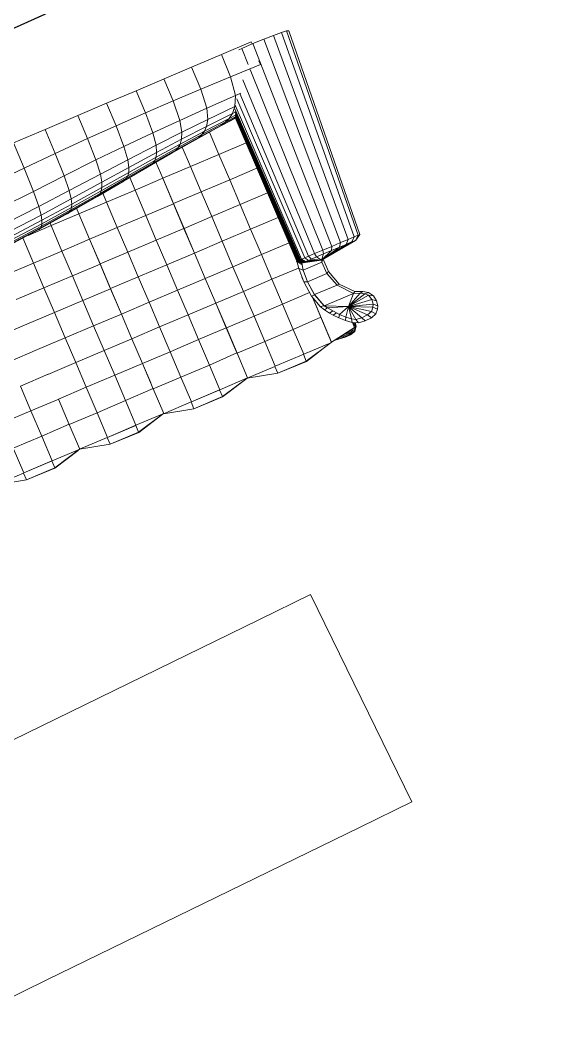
# Model space of a CAD drawing. Header units: metres. Extents: x -217 to -108, y -304 to -188.
# Drawn here: x -160.347 to -158.915, y -233.893 to -231.191 of the extents above; entities that cross this region are included whole.
import ezdxf

# ---------------------------------------------------------------- set-up
doc = ezdxf.new("R2010")
doc.units = ezdxf.units.M
for name, color, linetype, lineweight in [('A-WALL', 113, 'Continuous', 9), ('G-IMPT', 8, 'Continuous', 9), ('I-FURN', 30, 'Continuous', 9), ('Q-CASE', 31, 'Continuous', 9)]:
    doc.layers.add(name, color=color, linetype=linetype, lineweight=lineweight)

# ---------------------------------------------------------------- blocks, each defined once
blk = doc.blocks.new('Bar_Cabinet_2643 - Bar_Cabinet_2643-827135-Nivel 3')
at = {"layer": 'Q-CASE'}
for p, q in [((0.9009, 1.0021), (1.0799, 1.2688)), ((-0.8903, 0.85), (-0.8903, -0.3)), ((-0.4864, 0), (-0.4864, 0.4518)), ((0.9797, 0), (-0.4864, 0)), ((0.9797, -0.3), (0.9797, 0)), ((-0.8903, -0.3), (0.9797, -0.3))]:
    blk.add_line(p, q, dxfattribs=at)
for centre, radius, start, end in [((0.5535, -0.6351), 2.0712, 75.7628, 134.193), ((1.0188, 1.3121), 0.0749, 324.7045, 53.8927), ((0.7511, 1.1839), 0.2356, 278.7987, 309.4948), ((0.6333, -0.5304), 1.4894, 84.0711, 138.7424)]:
    blk.add_arc(centre, radius, start, end, dxfattribs=at)
blk = doc.blocks.new('Table-Coffee-Glass-Modern_Reed - Table-Coffee-Glass-Modern_Reed-520541-Nivel 3')
at = {"layer": 'I-FURN'}
for p, q in [((-0.6123, 0.3048), (-0.6123, -0.3048)), ((-0.6123, 0.3048), (-0.46, 0.3048)), ((-0.46, 0.3048), (0.4597, 0.3048)), ((0.4597, 0.3048), (0.6112, 0.3048)), ((0.6112, -0.3048), (0.6112, 0.3048)), ((-0.46, -0.3048), (-0.6123, -0.3048)), ((0.4597, -0.3048), (-0.46, -0.3048)), ((0.6112, -0.3048), (0.4597, -0.3048))]:
    blk.add_line(p, q, dxfattribs=at)
blk = doc.blocks.new('Couch21 - 12ZCOU21_dwg-966957-Nivel 3')
at = {"layer": 'G-IMPT'}
for p, q in [((0.0036, 2.1681), (0.002, 2.1539)), ((0.0036, 2.1681), (0.002, 2.1539)), ((0.0036, 2.1681), (0.0053, 2.1735)), ((0.0053, 2.1735), (0.0036, 2.1681)), ((0.5738, 2.1315), (0.0036, 2.1681)), ((0.5738, 2.1358), (0.0053, 2.1735)), ((0.002, 2.1539), (0.0008, 2.1319)), ((0.002, 2.1539), (0.0008, 2.1319)), ((0.5738, 2.1201), (0.002, 2.1539)), ((0.5738, 2.1358), (0.584, 2.1206)), ((0.5738, 2.1358), (0.5738, 2.1315)), ((0.0008, 2.1319), (-0.0001, 2.1041)), ((0.0008, 2.1319), (-0.0001, 2.1041)), ((0.5738, 2.1025), (0.0008, 2.1319)), ((0.5738, 2.1025), (0.0008, 2.1319)), ((0.584, 2.1191), (0.5738, 2.1315)), ((0.5738, 2.1315), (0.5738, 2.1201)), ((0.584, 2.1089), (0.5738, 2.1201)), ((0.5738, 2.1201), (0.5738, 2.1025)), ((0.5971, 2.0162), (0.584, 2.1206)), ((0.584, 2.1191), (0.584, 2.1206)), ((0.584, 2.1089), (0.584, 2.1191)), ((0.5971, 2.0162), (0.584, 2.1191)), ((0.584, 2.1191), (0.584, 2.1089)), ((0.584, 2.0931), (0.584, 2.1089)), ((0.597, 2.0162), (0.584, 2.1089)), ((0.584, 2.1089), (0.584, 2.0931)), ((0.7523, 2.1085), (0.7368, 2.1059)), ((0.7523, 2.1085), (0.7447, 2.0982)), ((0.7523, 2.1085), (0.7658, 2.1059)), ((-0.0001, 2.1041), (-0.0004, 2.073)), ((-0.0004, 2.073), (-0.0001, 2.1041)), ((0.5738, 2.0803), (-0.0001, 2.1041)), ((0.584, 2.093), (0.5738, 2.1025)), ((0.5738, 2.0803), (0.5738, 2.1025)), ((0.584, 2.093), (0.5738, 2.1025)), ((0.584, 2.073), (0.584, 2.093)), ((0.584, 2.073), (0.584, 2.093)), ((0.597, 2.0162), (0.584, 2.093)), ((0.7079, 2.0653), (0.7158, 2.0843)), ((0.7158, 2.0843), (0.7241, 2.0975)), ((0.7171, 2.0761), (0.7158, 2.0843)), ((0.7234, 2.0871), (0.7171, 2.0761)), ((0.7171, 2.0761), (0.7234, 2.0871)), ((0.7234, 2.0871), (0.7241, 2.0975)), ((0.7308, 2.0944), (0.7234, 2.0871)), ((0.7234, 2.0871), (0.7308, 2.0944)), ((0.7234, 2.0871), (0.7378, 2.0341)), ((0.7234, 2.0871), (0.7378, 2.0341)), ((0.7241, 2.0975), (0.7368, 2.1059)), ((0.7368, 2.1059), (0.7308, 2.0944)), ((0.7308, 2.0944), (0.7447, 2.0982)), ((0.7447, 2.0982), (0.7308, 2.0944)), ((0.7308, 2.0944), (0.7378, 2.0341)), ((0.7308, 2.0944), (0.7378, 2.0341)), ((0.7378, 2.0341), (0.7447, 2.0982)), ((0.7378, 2.0341), (0.7447, 2.0982)), ((0.7378, 2.0341), (0.7569, 2.0964)), ((0.7378, 2.0341), (0.7569, 2.0964)), ((0.7378, 2.0341), (0.7644, 2.0928)), ((0.7378, 2.0341), (0.7644, 2.0928)), ((0.7378, 2.0341), (0.773, 2.0848)), ((0.7378, 2.0341), (0.773, 2.0848)), ((0.7447, 2.0982), (0.7569, 2.0964)), ((0.7569, 2.0964), (0.7447, 2.0982)), ((0.7658, 2.1059), (0.7569, 2.0964)), ((0.7569, 2.0964), (0.7658, 2.1059)), ((0.7644, 2.0928), (0.7569, 2.0964)), ((0.7644, 2.0928), (0.7569, 2.0964)), ((0.7644, 2.0928), (0.7742, 2.1019)), ((0.7644, 2.0928), (0.773, 2.0849)), ((0.7644, 2.0928), (0.773, 2.0848)), ((0.7658, 2.1059), (0.7742, 2.1019)), ((0.773, 2.0849), (0.7837, 2.0931)), ((0.773, 2.0848), (0.7776, 2.0718)), ((0.7776, 2.0718), (0.773, 2.0848)), ((0.7742, 2.1019), (0.7837, 2.0931)), ((0.7889, 2.0785), (0.7837, 2.0931)), ((-0.0063, 1.9855), (-0.0063, 2.0709)), ((-0.0004, 2.0707), (-0.0063, 2.0708)), ((-0.0004, 2.073), (-0.0003, 2.0413)), ((0.5738, 2.0554), (-0.0004, 2.073)), ((-0.0004, 2.073), (-0.0003, 2.0413)), ((0.0579, 2.07), (0.0478, 2.0701)), ((0.0579, 2.07), (0.0572, 1.9848)), ((0.0572, 1.9848), (0.0579, 2.07)), ((0.0592, 2.0697), (0.0579, 2.07)), ((0.5738, 2.0554), (0.5738, 2.0803)), ((0.584, 2.073), (0.5738, 2.0803)), ((0.584, 2.0506), (0.5738, 2.0554)), ((0.5738, 2.0301), (0.5738, 2.0554)), ((0.584, 2.0506), (0.584, 2.073)), ((0.584, 2.0506), (0.584, 2.073)), ((0.597, 2.0162), (0.584, 2.073)), ((0.6739, 2.0346), (0.7079, 2.0653)), ((0.7079, 2.0653), (0.6739, 2.0346)), ((0.6742, 2.0289), (0.7105, 2.0598)), ((0.7105, 2.0598), (0.6742, 2.0289)), ((0.7079, 2.0653), (0.7105, 2.0598)), ((0.7104, 1.976), (0.7105, 2.0598)), ((0.7104, 1.976), (0.7105, 2.0598)), ((0.7105, 2.0598), (0.7171, 2.0761)), ((0.7171, 2.0761), (0.7105, 2.0598)), ((0.7378, 2.0341), (0.7105, 2.0598)), ((0.7378, 2.0341), (0.7105, 2.0598)), ((0.7378, 2.0341), (0.7171, 2.0761)), ((0.7378, 2.0341), (0.7171, 2.0761)), ((0.7378, 2.0341), (0.7776, 2.0718)), ((0.7378, 2.0341), (0.7776, 2.0718)), ((0.7378, 2.0341), (0.7791, 2.0547)), ((0.7378, 2.0341), (0.7791, 2.0547)), ((0.7791, 2.0547), (0.7762, 2.0388)), ((0.7791, 2.0547), (0.7762, 2.0388)), ((0.7776, 2.0718), (0.7889, 2.0785)), ((0.7776, 2.0718), (0.7791, 2.0547)), ((0.7791, 2.0547), (0.7776, 2.0718)), ((0.7791, 2.0547), (0.7896, 2.0595)), ((0.7873, 2.0419), (0.7896, 2.0595)), ((0.7896, 2.0595), (0.7889, 2.0785)), ((-0.0003, 2.0413), (-0.0001, 2.0322)), ((0.0457, 2.0404), (-0.0003, 2.0413)), ((-0.0003, 2.0413), (-0.0001, 2.0322)), ((0.5738, 2.0301), (0.0595, 2.0402)), ((0.5738, 2.0301), (0.584, 2.0278)), ((0.5738, 2.0301), (0.5738, 2.0065)), ((0.584, 2.0506), (0.584, 2.0278)), ((0.584, 2.0506), (0.584, 2.0278)), ((0.5971, 2.016), (0.584, 2.0506)), ((0.584, 2.0278), (0.584, 2.0077)), ((0.584, 2.0278), (0.584, 2.0077)), ((0.5971, 2.016), (0.584, 2.0278)), ((0.6739, 2.0346), (0.6313, 2.0218)), ((0.6739, 2.0346), (0.6313, 2.0218)), ((0.6742, 2.0289), (0.6348, 2.0152)), ((0.6742, 2.0289), (0.6348, 2.0152)), ((0.6742, 2.0289), (0.6735, 1.9637)), ((0.6739, 2.0346), (0.6742, 2.0289)), ((0.7378, 2.0341), (0.7104, 1.976)), ((0.7378, 2.0341), (0.7104, 1.976)), ((0.7378, 2.0341), (0.7189, 1.9818)), ((0.7378, 2.0341), (0.7189, 1.9818)), ((0.7378, 2.0341), (0.7762, 2.0388)), ((0.7378, 2.0341), (0.7762, 2.0388)), ((0.7378, 2.0341), (0.7605, 2.0167)), ((0.7378, 2.0341), (0.7605, 2.0167)), ((0.7378, 2.0341), (0.7702, 2.0284)), ((0.7378, 2.0341), (0.7702, 2.0284)), ((0.7378, 2.0341), (0.7477, 2.0042)), ((0.7378, 2.0341), (0.7477, 2.0042)), ((0.7702, 2.0284), (0.7605, 2.0167)), ((0.7702, 2.0284), (0.7605, 2.0167)), ((0.7682, 2.0127), (0.7801, 2.0269)), ((0.7762, 2.0388), (0.7702, 2.0284)), ((0.7762, 2.0388), (0.7702, 2.0284)), ((0.7801, 2.0269), (0.7702, 2.0284)), ((0.7702, 2.0284), (0.7801, 2.0269)), ((0.7873, 2.0419), (0.7762, 2.0388)), ((0.7873, 2.0419), (0.7801, 2.0269)), ((0.7802, 2.0271), (0.7942, 2.0271)), ((0.7802, 2.0271), (0.7942, 2.0271)), ((0.7891, 2.0284), (0.7814, 2.0296)), ((0.792, 2.031), (0.7827, 2.0323)), ((0.7935, 2.0327), (0.7835, 2.034)), ((0.7891, 2.0284), (0.7876, 2.0271)), ((0.7891, 2.0284), (0.792, 2.031)), ((0.7891, 2.0284), (0.7908, 2.0271)), ((0.792, 2.031), (0.7935, 2.0327)), ((0.792, 2.031), (0.8035, 2.0222)), ((0.7935, 2.0327), (0.8052, 2.024)), ((0.807, 1.956), (0.7942, 2.0271)), ((0.807, 1.956), (0.7942, 2.0271)), ((0.5738, 2.0065), (0.0774, 2.0112)), ((0.5738, 2.0065), (0.0774, 2.0112)), ((0.5738, 2.0065), (0.584, 2.0077)), ((0.584, 2.0077), (0.5738, 2.0065)), ((0.5738, 1.9892), (0.5738, 2.0065)), ((0.584, 1.967), (0.5971, 2.016)), ((0.5971, 2.016), (0.584, 1.9681)), ((0.5971, 2.016), (0.584, 1.9696)), ((0.5971, 2.016), (0.584, 1.9709)), ((0.5971, 2.016), (0.584, 1.976)), ((0.5971, 2.016), (0.584, 1.9736)), ((0.5971, 2.016), (0.584, 1.9842)), ((0.5971, 2.016), (0.584, 1.9935)), ((0.5971, 2.016), (0.584, 2.0077)), ((0.5971, 2.016), (0.584, 1.9724)), ((0.584, 1.9935), (0.584, 2.0077)), ((0.584, 2.0077), (0.584, 1.9935)), ((0.5961, 2.0217), (0.6313, 2.0218)), ((0.5961, 2.0217), (0.6313, 2.0218)), ((0.6025, 2.0151), (0.5964, 2.0202)), ((0.5967, 2.0171), (0.6025, 2.0151)), ((0.5967, 2.0171), (0.6025, 2.0151)), ((0.6025, 2.0151), (0.6023, 1.9613)), ((0.6025, 2.0151), (0.6348, 2.0152)), ((0.6025, 2.0151), (0.6348, 2.0152)), ((0.6348, 2.0152), (0.6313, 2.0218)), ((0.6348, 2.0152), (0.635, 1.9596)), ((0.6348, 2.0152), (0.635, 1.9596)), ((0.7477, 2.0042), (0.7189, 1.9818)), ((0.7401, 1.9983), (0.7477, 2.0042)), ((0.7605, 2.0167), (0.7477, 2.0042)), ((0.7605, 2.0167), (0.7477, 2.0042)), ((0.7551, 1.999), (0.7477, 2.0042)), ((0.7682, 2.0127), (0.7551, 1.999)), ((0.7682, 2.0127), (0.7605, 2.0167)), ((0.7948, 2.0242), (0.8004, 2.0198)), ((0.7968, 2.0172), (0.7959, 2.0179)), ((0.8004, 2.0198), (0.7968, 2.0172)), ((0.7968, 2.0172), (0.8004, 2.0198)), ((0.8005, 2.0035), (0.7968, 2.0172)), ((0.7992, 2.0085), (0.7976, 2.0082)), ((0.8035, 2.0222), (0.8004, 2.0198)), ((0.8004, 2.0198), (0.8035, 2.0222)), ((0.804, 2.0057), (0.8004, 2.0198)), ((0.8005, 2.0035), (0.804, 2.0057)), ((0.8008, 1.9907), (0.8005, 2.0035)), ((0.8052, 2.024), (0.8035, 2.0222)), ((0.8035, 2.0222), (0.8052, 2.024)), ((0.8035, 2.0222), (0.807, 2.0078)), ((0.807, 2.0078), (0.804, 2.0057)), ((0.8041, 1.991), (0.804, 2.0057)), ((0.8052, 2.024), (0.8085, 2.0094)), ((0.807, 2.0078), (0.8069, 1.9928)), ((0.8085, 2.0094), (0.807, 2.0078)), ((0.8085, 2.0094), (0.8082, 1.9943)), ((-0.0063, 1.9855), (-0.0063, 1.8999)), ((-0.0063, 1.9853), (0.0572, 1.9848)), ((0.0572, 1.9848), (0.0566, 1.8996)), ((0.0572, 1.9848), (0.0566, 1.8996)), ((0.1078, 1.977), (0.0572, 1.9848)), ((0.1078, 1.977), (0.1076, 1.9927)), ((0.5738, 1.9892), (0.1076, 1.9901)), ((0.1337, 1.9647), (0.1078, 1.977)), ((0.1078, 1.977), (0.1091, 1.8943)), ((0.5738, 1.9785), (0.1175, 1.9772)), ((0.5738, 1.9892), (0.584, 1.9935)), ((0.5738, 1.9892), (0.5738, 1.9785)), ((0.584, 1.9842), (0.5738, 1.9785)), ((0.5738, 1.9692), (0.5738, 1.9785)), ((0.5738, 1.9692), (0.584, 1.976)), ((0.584, 1.9736), (0.5738, 1.9658)), ((0.584, 1.9842), (0.584, 1.9935)), ((0.584, 1.9935), (0.584, 1.9842)), ((0.584, 1.9842), (0.584, 1.976)), ((0.584, 1.976), (0.584, 1.9799)), ((0.584, 1.976), (0.584, 1.9736)), ((0.584, 1.976), (0.584, 1.9736)), ((0.584, 1.9736), (0.584, 1.9724)), ((0.584, 1.9736), (0.584, 1.9724)), ((0.7104, 1.976), (0.6735, 1.9636)), ((0.6735, 1.9637), (0.7104, 1.976)), ((0.7079, 1.9657), (0.7104, 1.976)), ((0.7104, 1.976), (0.7189, 1.9818)), ((0.7104, 1.976), (0.7189, 1.9818)), ((0.7313, 1.9915), (0.7189, 1.9818)), ((0.7205, 1.9725), (0.7189, 1.9818)), ((0.7337, 1.9808), (0.7205, 1.9725)), ((0.7337, 1.9808), (0.7205, 1.9724)), ((0.7313, 1.9915), (0.7401, 1.9983)), ((0.7313, 1.9915), (0.7337, 1.9808)), ((0.7428, 1.988), (0.7337, 1.9808)), ((0.7428, 1.988), (0.7401, 1.9983)), ((0.7428, 1.988), (0.7551, 1.999)), ((0.801, 1.9893), (0.8041, 1.991)), ((0.8033, 1.9764), (0.8041, 1.991)), ((0.8033, 1.9764), (0.8058, 1.9778)), ((0.8041, 1.991), (0.8069, 1.9928)), ((0.8049, 1.9679), (0.8058, 1.9778)), ((0.807, 1.9792), (0.8055, 1.9646)), ((0.8058, 1.9778), (0.8069, 1.9928)), ((0.8058, 1.9778), (0.807, 1.9792)), ((0.8069, 1.9928), (0.8082, 1.9943)), ((0.807, 1.9792), (0.8082, 1.9943)), ((0.5738, 1.9692), (0.1311, 1.9667)), ((0.1482, 1.9515), (0.1337, 1.9647)), ((0.1337, 1.9647), (0.1374, 1.8852)), ((0.5738, 1.9658), (0.1393, 1.9621)), ((0.5738, 1.9644), (0.1461, 1.9603)), ((0.1482, 1.9515), (0.1478, 1.9598)), ((0.1567, 1.9381), (0.1482, 1.9515)), ((0.1482, 1.9515), (0.153, 1.8753)), ((0.5738, 1.9628), (0.1501, 1.9589)), ((0.5738, 1.9613), (0.153, 1.9579)), ((0.1567, 1.9381), (0.1554, 1.9568)), ((0.5738, 1.9598), (0.1562, 1.9571)), ((0.5738, 1.9587), (0.1574, 1.9559)), ((0.5738, 1.9572), (0.1591, 1.9545)), ((0.162, 1.9247), (0.1597, 1.9549)), ((0.5738, 1.9557), (0.1605, 1.9535)), ((0.5738, 1.9557), (0.1605, 1.9535)), ((0.1657, 1.9112), (0.1622, 1.9535)), ((0.1678, 1.8977), (0.1627, 1.9535)), ((0.163, 1.9502), (0.163, 1.9535)), ((0.234, 1.8761), (0.234, 1.9539)), ((0.3068, 1.8761), (0.3068, 1.9543)), ((0.3777, 1.8761), (0.3777, 1.9547)), ((0.4486, 1.8761), (0.4486, 1.955)), ((0.5214, 1.8761), (0.5214, 1.9554)), ((0.5738, 1.9644), (0.584, 1.9724)), ((0.5738, 1.9628), (0.584, 1.9709)), ((0.584, 1.9696), (0.5738, 1.9613)), ((0.5738, 1.9692), (0.5738, 1.9658)), ((0.5738, 1.9598), (0.584, 1.9681)), ((0.584, 1.967), (0.5738, 1.9587)), ((0.5738, 1.9644), (0.5738, 1.9658)), ((0.5738, 1.9572), (0.584, 1.9654)), ((0.5738, 1.9644), (0.5738, 1.9628)), ((0.5882, 1.9643), (0.5738, 1.9557)), ((0.5738, 1.9628), (0.5738, 1.9613)), ((0.5738, 1.9613), (0.5738, 1.9598)), ((0.5738, 1.9598), (0.5738, 1.9587)), ((0.5738, 1.9587), (0.5738, 1.9572)), ((0.5738, 1.9572), (0.5738, 1.9557)), ((0.5738, 1.9557), (0.5941, 1.9527)), ((0.5738, 1.9557), (0.5941, 1.9527)), ((0.5738, 1.9557), (0.5738, 1.9532)), ((0.584, 1.9709), (0.584, 1.9724)), ((0.584, 1.9724), (0.584, 1.9709)), ((0.584, 1.9696), (0.584, 1.9709)), ((0.584, 1.9696), (0.584, 1.9709)), ((0.584, 1.9681), (0.584, 1.9696)), ((0.584, 1.9696), (0.584, 1.9681)), ((0.584, 1.967), (0.584, 1.9681)), ((0.584, 1.967), (0.584, 1.9681)), ((0.584, 1.967), (0.584, 1.9654)), ((0.584, 1.967), (0.584, 1.9654)), ((0.584, 1.9654), (0.6023, 1.9613)), ((0.5882, 1.9643), (0.584, 1.9654)), ((0.5882, 1.9643), (0.6023, 1.9613)), ((0.5923, 1.8762), (0.5923, 1.9525)), ((0.5923, 1.9525), (0.5923, 1.8762)), ((0.6023, 1.9613), (0.5941, 1.9527)), ((0.5941, 1.9527), (0.6309, 1.9511)), ((0.5941, 1.9527), (0.6309, 1.9511)), ((0.6023, 1.9613), (0.635, 1.9596)), ((0.6023, 1.9613), (0.635, 1.9596)), ((0.6309, 1.9511), (0.618, 1.9508)), ((0.635, 1.9596), (0.6309, 1.9511)), ((0.6737, 1.955), (0.6309, 1.9511)), ((0.6737, 1.955), (0.6309, 1.9511)), ((0.6735, 1.9637), (0.635, 1.9596)), ((0.6735, 1.9636), (0.635, 1.9596)), ((0.6633, 1.8762), (0.6633, 1.9541)), ((0.6735, 1.9637), (0.6735, 1.9636)), ((0.6735, 1.9636), (0.6737, 1.955)), ((0.7079, 1.9657), (0.6737, 1.955)), ((0.7079, 1.9657), (0.6737, 1.955)), ((0.7351, 1.9559), (0.6759, 1.9558)), ((0.807, 1.956), (0.6771, 1.9561)), ((0.7079, 1.9657), (0.7205, 1.9725)), ((0.7079, 1.9657), (0.7205, 1.9724)), ((0.7351, 1.9559), (0.807, 1.9558)), ((0.7361, 1.8763), (0.7351, 1.9559)), ((0.807, 1.8763), (0.807, 1.9558)), ((0.807, 1.9547), (0.8265, 1.8751)), ((0.8274, 1.8751), (0.8084, 1.9487)), ((0.8274, 1.8751), (0.8084, 1.9487)), ((0.162, 1.9247), (0.1567, 1.9381)), ((0.1567, 1.9381), (0.1622, 1.8651)), ((0.1657, 1.9112), (0.162, 1.9247)), ((0.162, 1.9247), (0.1679, 1.8548)), ((-0.0063, 1.8999), (-0.0063, 1.8206)), ((-0.0063, 1.8998), (0.0566, 1.8996)), ((0.0566, 1.8996), (0.0565, 1.8204)), ((0.0566, 1.8996), (0.0565, 1.8204)), ((0.1091, 1.8943), (0.0566, 1.8996)), ((0.1374, 1.8852), (0.1091, 1.8943)), ((0.1091, 1.8943), (0.1108, 1.8162)), ((0.1678, 1.8977), (0.1657, 1.9112)), ((0.1657, 1.9112), (0.1717, 1.8446)), ((0.1678, 1.8977), (0.1739, 1.8343)), ((0.153, 1.8753), (0.1374, 1.8852)), ((0.1374, 1.8852), (0.1416, 1.8089)), ((0.1622, 1.8651), (0.153, 1.8753)), ((0.153, 1.8753), (0.1586, 1.8009)), ((0.1679, 1.8548), (0.1622, 1.8651)), ((0.1622, 1.8651), (0.1686, 1.7926)), ((0.1699, 1.8761), (0.234, 1.8761)), ((0.234, 1.7945), (0.234, 1.8761)), ((0.234, 1.8761), (0.3068, 1.8761)), ((0.3068, 1.7945), (0.3068, 1.8761)), ((0.3068, 1.8761), (0.3777, 1.8761)), ((0.3777, 1.7945), (0.3777, 1.8761)), ((0.3777, 1.8761), (0.4486, 1.8761)), ((0.5214, 1.8761), (0.4486, 1.8761)), ((0.4486, 1.7945), (0.4486, 1.8761)), ((0.5214, 1.7945), (0.5214, 1.8761)), ((0.5923, 1.8761), (0.5214, 1.8761)), ((0.5923, 1.8761), (0.5923, 1.8762)), ((0.5923, 1.8762), (0.5923, 1.8762)), ((0.6633, 1.8762), (0.5923, 1.8762)), ((0.5923, 1.7945), (0.5923, 1.8761)), ((0.5923, 1.7947), (0.5923, 1.8761)), ((0.7361, 1.8763), (0.6633, 1.8762)), ((0.6633, 1.7947), (0.6633, 1.8762)), ((0.7361, 1.7947), (0.7361, 1.8763)), ((0.807, 1.8763), (0.7361, 1.8763)), ((0.807, 1.7947), (0.807, 1.8763)), ((0.807, 1.8751), (0.8265, 1.8751)), ((0.8265, 1.8751), (0.8265, 1.7935)), ((0.8274, 1.8751), (0.8265, 1.7935)), ((0.8274, 1.8751), (0.8265, 1.7935)), ((0.1717, 1.8446), (0.1679, 1.8548)), ((0.1679, 1.8548), (0.1747, 1.7843)), ((0.1739, 1.8343), (0.1717, 1.8446)), ((0.1717, 1.8446), (0.1789, 1.776)), ((-0.0063, 1.8206), (-0.0063, 1.7411)), ((-0.0063, 1.8205), (0.0565, 1.8204)), ((0.0565, 1.8204), (0.0568, 1.741)), ((0.0565, 1.8204), (0.0568, 1.741)), ((0.1108, 1.8162), (0.0565, 1.8204)), ((0.1416, 1.8089), (0.1108, 1.8162)), ((0.1108, 1.8162), (0.113, 1.7383)), ((0.1739, 1.8343), (0.1813, 1.7677)), ((0.176, 1.8159), (0.1825, 1.7593)), ((0.1586, 1.8009), (0.1416, 1.8089)), ((0.1416, 1.8089), (0.1466, 1.7329)), ((0.1686, 1.7926), (0.1586, 1.8009)), ((0.1586, 1.8009), (0.1649, 1.7268)), ((0.1747, 1.7843), (0.1686, 1.7926)), ((0.1686, 1.7926), (0.1757, 1.7204)), ((0.1789, 1.776), (0.1747, 1.7843)), ((0.1747, 1.7843), (0.1823, 1.714)), ((0.1784, 1.7945), (0.234, 1.7945)), ((0.234, 1.715), (0.234, 1.7945)), ((0.234, 1.7945), (0.3068, 1.7945)), ((0.3068, 1.7151), (0.3068, 1.7945)), ((0.3068, 1.7945), (0.3777, 1.7945)), ((0.3777, 1.7945), (0.3777, 1.7151)), ((0.3777, 1.7945), (0.4486, 1.7945)), ((0.5214, 1.7945), (0.4486, 1.7945)), ((0.4486, 1.7151), (0.4486, 1.7945)), ((0.5214, 1.715), (0.5214, 1.7945)), ((0.5923, 1.7945), (0.5214, 1.7945)), ((0.6633, 1.7947), (0.5923, 1.7947)), ((0.5923, 1.7945), (0.5923, 1.715)), ((0.7361, 1.7947), (0.6633, 1.7947)), ((0.6633, 1.7152), (0.6633, 1.7947)), ((0.7361, 1.7152), (0.7361, 1.7947)), ((0.807, 1.7947), (0.7361, 1.7947)), ((0.8265, 1.7935), (0.807, 1.714)), ((0.807, 1.7935), (0.807, 1.714)), ((0.8265, 1.7935), (0.807, 1.7935)), ((0.8265, 1.7935), (0.807, 1.714)), ((0.1813, 1.7677), (0.1789, 1.776)), ((0.1789, 1.776), (0.1868, 1.7076)), ((0.1825, 1.7593), (0.1813, 1.7677)), ((0.1813, 1.7677), (0.1894, 1.7012)), ((0.1825, 1.7593), (0.1907, 1.6948)), ((-0.0063, 1.7411), (-0.0063, 1.6561)), ((-0.0063, 1.741), (0.0568, 1.741)), ((0.0568, 1.741), (0.058, 1.6559)), ((0.0568, 1.741), (0.058, 1.6559)), ((0.113, 1.7383), (0.0568, 1.741)), ((0.1466, 1.7329), (0.113, 1.7383)), ((0.113, 1.7383), (0.1163, 1.6537)), ((0.1649, 1.7268), (0.1466, 1.7329)), ((0.1466, 1.7329), (0.1529, 1.6491)), ((0.1757, 1.7204), (0.1649, 1.7268)), ((0.1649, 1.7268), (0.1728, 1.6438)), ((0.1823, 1.714), (0.1757, 1.7204)), ((0.1757, 1.7204), (0.1846, 1.6384)), ((0.1868, 1.7076), (0.1823, 1.714)), ((0.1823, 1.714), (0.1918, 1.6328)), ((0.1894, 1.7012), (0.1868, 1.7076)), ((0.1868, 1.7076), (0.1966, 1.6272)), ((0.234, 1.715), (0.1881, 1.715)), ((0.1881, 1.7149), (0.234, 1.7149)), ((0.234, 1.715), (0.3068, 1.7151)), ((0.234, 1.7149), (0.3068, 1.7149)), ((0.234, 1.6354), (0.234, 1.7149)), ((0.3068, 1.7151), (0.3777, 1.7151)), ((0.3068, 1.7149), (0.3777, 1.7148)), ((0.3068, 1.6354), (0.3068, 1.7149)), ((0.3777, 1.7151), (0.4486, 1.7151)), ((0.3777, 1.7148), (0.4486, 1.7149)), ((0.3777, 1.6354), (0.3777, 1.7148)), ((0.5214, 1.715), (0.4486, 1.7151)), ((0.5214, 1.7149), (0.4486, 1.7149)), ((0.4486, 1.6354), (0.4486, 1.7149)), ((0.5214, 1.715), (0.5923, 1.715)), ((0.5923, 1.715), (0.5214, 1.7149)), ((0.5214, 1.6354), (0.5214, 1.7149)), ((0.6633, 1.7152), (0.5923, 1.7153)), ((0.5923, 1.715), (0.5923, 1.6355)), ((0.5923, 1.715), (0.6633, 1.715)), ((0.5923, 1.715), (0.5923, 1.6355)), ((0.7361, 1.7152), (0.6633, 1.7152)), ((0.7351, 1.7152), (0.6633, 1.715)), ((0.6633, 1.6356), (0.6633, 1.715)), ((0.7361, 1.6356), (0.7351, 1.7152)), ((0.7361, 1.7152), (0.807, 1.7151)), ((0.807, 1.7151), (0.807, 1.6356)), ((0.807, 1.7143), (0.8265, 1.6347)), ((0.8084, 1.7083), (0.8274, 1.6347)), ((0.8084, 1.7083), (0.8274, 1.6347)), ((0.1907, 1.6948), (0.1894, 1.7012)), ((0.1894, 1.7012), (0.1994, 1.6216)), ((0.1912, 1.691), (0.1907, 1.6948)), ((0.1907, 1.6948), (0.2007, 1.6165)), ((-0.0063, 1.6561), (-0.0063, 1.5735)), ((-0.0063, 1.656), (0.058, 1.6559)), ((0.058, 1.6559), (0.0599, 1.5734)), ((0.058, 1.6559), (0.0599, 1.5734)), ((0.1163, 1.6537), (0.058, 1.6559)), ((0.1529, 1.6491), (0.1163, 1.6537)), ((0.1163, 1.6537), (0.1205, 1.5716)), ((0.1728, 1.6438), (0.1529, 1.6491)), ((0.1529, 1.6491), (0.1595, 1.5676)), ((0.1846, 1.6384), (0.1728, 1.6438)), ((0.1728, 1.6438), (0.1809, 1.5628)), ((0.1918, 1.6328), (0.1846, 1.6384)), ((0.1846, 1.6384), (0.1935, 1.5578)), ((0.1966, 1.6272), (0.1918, 1.6328)), ((0.1918, 1.6328), (0.2011, 1.5527)), ((0.1994, 1.6216), (0.1966, 1.6272)), ((0.1966, 1.6272), (0.2062, 1.5477)), ((0.1983, 1.6354), (0.234, 1.6354)), ((0.2008, 1.616), (0.1994, 1.6216)), ((0.1994, 1.6216), (0.2092, 1.5426)), ((0.234, 1.5538), (0.234, 1.6354)), ((0.234, 1.6354), (0.3068, 1.6354)), ((0.3068, 1.5538), (0.3068, 1.6354)), ((0.3068, 1.6354), (0.3777, 1.6354)), ((0.3777, 1.5539), (0.3777, 1.6354)), ((0.3777, 1.6354), (0.4486, 1.6354)), ((0.5214, 1.6354), (0.4486, 1.6354)), ((0.4486, 1.5538), (0.4486, 1.6354)), ((0.5214, 1.5538), (0.5214, 1.6354)), ((0.5923, 1.6354), (0.5214, 1.6354)), ((0.6633, 1.6356), (0.5923, 1.6355)), ((0.5923, 1.5538), (0.5923, 1.6354)), ((0.5923, 1.554), (0.5923, 1.6354)), ((0.7361, 1.6356), (0.6633, 1.6356)), ((0.6633, 1.554), (0.6633, 1.6356)), ((0.7361, 1.554), (0.7361, 1.6356)), ((0.807, 1.6356), (0.7361, 1.6356)), ((0.807, 1.554), (0.807, 1.6356)), ((0.807, 1.6347), (0.807, 1.554)), ((0.807, 1.6347), (0.8265, 1.6347)), ((0.8265, 1.6347), (0.8265, 1.5531)), ((0.8274, 1.6347), (0.8265, 1.5531)), ((0.8274, 1.6347), (0.8265, 1.5531)), ((0.2012, 1.6141), (0.2008, 1.616)), ((0.2008, 1.616), (0.2107, 1.5376)), ((-0.0063, 1.5735), (-0.0063, 1.4793)), ((-0.0063, 1.5734), (0.0599, 1.5734)), ((0.0599, 1.5734), (0.063, 1.4793)), ((0.0599, 1.5734), (0.063, 1.4793)), ((0.1205, 1.5716), (0.0599, 1.5734)), ((0.1595, 1.5676), (0.1205, 1.5716)), ((0.1205, 1.5716), (0.1266, 1.478)), ((0.1809, 1.5628), (0.1595, 1.5676)), ((0.1595, 1.5676), (0.1674, 1.475)), ((0.1935, 1.5578), (0.1809, 1.5628)), ((0.1809, 1.5628), (0.1897, 1.4712)), ((0.2011, 1.5527), (0.1935, 1.5578)), ((0.1935, 1.5578), (0.203, 1.4673)), ((0.2062, 1.5477), (0.2011, 1.5527)), ((0.2011, 1.5527), (0.2109, 1.4632)), ((0.2092, 1.5426), (0.2062, 1.5477)), ((0.2062, 1.5477), (0.2162, 1.4591)), ((0.2087, 1.5538), (0.234, 1.5538)), ((0.2107, 1.5376), (0.2092, 1.5426)), ((0.2092, 1.5426), (0.2194, 1.455)), ((0.234, 1.4743), (0.234, 1.5538)), ((0.234, 1.5538), (0.3068, 1.5538)), ((0.3068, 1.5538), (0.3777, 1.5539)), ((0.3068, 1.4744), (0.3068, 1.5538)), ((0.3777, 1.5539), (0.3777, 1.4744)), ((0.3777, 1.5539), (0.4486, 1.5538)), ((0.5214, 1.5538), (0.4486, 1.5538)), ((0.4486, 1.4744), (0.4486, 1.5538)), ((0.5214, 1.4743), (0.5214, 1.5538)), ((0.5923, 1.5538), (0.5214, 1.5538)), ((0.6633, 1.554), (0.5923, 1.554)), ((0.5923, 1.4743), (0.5923, 1.5538)), ((0.7361, 1.554), (0.6633, 1.554)), ((0.6633, 1.4745), (0.6633, 1.554)), ((0.7361, 1.4745), (0.7361, 1.554)), ((0.807, 1.554), (0.7361, 1.554)), ((0.8265, 1.5531), (0.807, 1.4736)), ((0.807, 1.5531), (0.807, 1.4736)), ((0.8265, 1.5531), (0.807, 1.5531)), ((0.8265, 1.5531), (0.807, 1.4736)), ((0.2112, 1.5355), (0.2107, 1.5376)), ((0.2107, 1.5376), (0.2209, 1.4509)), ((-0.0063, 1.4793), (0.063, 1.4793)), ((-0.0063, 1.4793), (-0.0063, 1.3885)), ((0.063, 1.4793), (0.0665, 1.3884)), ((0.063, 1.4793), (0.0665, 1.3884)), ((0.1266, 1.478), (0.063, 1.4793)), ((0.1674, 1.475), (0.1266, 1.478)), ((0.1266, 1.478), (0.1329, 1.3871)), ((0.1897, 1.4712), (0.1674, 1.475)), ((0.1674, 1.475), (0.1749, 1.3844)), ((0.203, 1.4673), (0.1897, 1.4712)), ((0.1897, 1.4712), (0.1979, 1.3812)), ((0.2109, 1.4632), (0.203, 1.4673)), ((0.203, 1.4673), (0.2115, 1.3779)), ((0.2162, 1.4591), (0.2109, 1.4632)), ((0.2109, 1.4632), (0.2197, 1.3745)), ((0.2179, 1.4743), (0.234, 1.4743)), ((0.234, 1.4742), (0.2179, 1.4742)), ((0.234, 1.4743), (0.3068, 1.4744)), ((0.234, 1.4742), (0.3068, 1.4742)), ((0.234, 1.3947), (0.234, 1.4742)), ((0.3068, 1.4744), (0.3777, 1.4744)), ((0.3068, 1.4742), (0.3777, 1.4741)), ((0.3068, 1.3947), (0.3068, 1.4742)), ((0.3777, 1.4744), (0.4486, 1.4744)), ((0.3777, 1.4741), (0.4486, 1.4742)), ((0.3777, 1.3947), (0.3777, 1.4741)), ((0.5214, 1.4743), (0.4486, 1.4744)), ((0.5214, 1.4742), (0.4486, 1.4742)), ((0.4486, 1.3947), (0.4486, 1.4742)), ((0.5214, 1.4742), (0.5923, 1.4743)), ((0.5923, 1.4743), (0.5214, 1.4743)), ((0.5214, 1.3947), (0.5214, 1.4742)), ((0.6633, 1.4745), (0.5923, 1.4746)), ((0.5923, 1.3948), (0.5923, 1.4743)), ((0.5923, 1.4743), (0.6633, 1.4743)), ((0.5923, 1.4743), (0.5923, 1.3948)), ((0.7193, 1.4745), (0.6633, 1.4743)), ((0.7361, 1.4745), (0.6633, 1.4745)), ((0.6633, 1.3949), (0.6633, 1.4743)), ((0.7361, 1.3949), (0.7351, 1.4745)), ((0.807, 1.4744), (0.7361, 1.4745)), ((0.807, 1.3949), (0.807, 1.4744)), ((0.807, 1.4738), (0.8265, 1.3943)), ((0.8083, 1.4684), (0.8274, 1.3943)), ((0.8083, 1.4684), (0.8274, 1.3943)), ((0.2194, 1.455), (0.2162, 1.4591)), ((0.2162, 1.4591), (0.2252, 1.3711)), ((0.2209, 1.4509), (0.2194, 1.455)), ((0.2194, 1.455), (0.2284, 1.3678)), ((0.222, 1.4467), (0.2209, 1.4509)), ((0.2209, 1.4509), (0.23, 1.3644)), ((-0.0063, 1.3884), (0.0665, 1.3884)), ((0.0665, 1.3884), (0.0698, 1.2934)), ((0.0665, 1.3884), (0.0698, 1.2934)), ((0.1329, 1.3871), (0.0665, 1.3884)), ((0.1749, 1.3844), (0.1329, 1.3871)), ((0.1329, 1.3871), (0.1387, 1.2923)), ((0.1979, 1.3812), (0.1749, 1.3844)), ((0.1749, 1.3844), (0.1818, 1.29)), ((0.2115, 1.3779), (0.1979, 1.3812)), ((0.1979, 1.3812), (0.2053, 1.2874)), ((0.2268, 1.3947), (0.234, 1.3947)), ((0.234, 1.3288), (0.234, 1.3947)), ((0.234, 1.3947), (0.3068, 1.3947)), ((0.3068, 1.3131), (0.3068, 1.3947)), ((0.3068, 1.3947), (0.3777, 1.3947)), ((0.3777, 1.3132), (0.3777, 1.3947)), ((0.3777, 1.3947), (0.4486, 1.3947)), ((0.5214, 1.3947), (0.4486, 1.3947)), ((0.4486, 1.3131), (0.4486, 1.3947)), ((0.5214, 1.3131), (0.5214, 1.3947)), ((0.5923, 1.3947), (0.5214, 1.3947)), ((0.6633, 1.3949), (0.5923, 1.3948)), ((0.5923, 1.3131), (0.5923, 1.3947)), ((0.5923, 1.3133), (0.5923, 1.3947)), ((0.7361, 1.3949), (0.6633, 1.3949)), ((0.6633, 1.3133), (0.6633, 1.3949)), ((0.7361, 1.3133), (0.7361, 1.3949)), ((0.807, 1.3949), (0.7361, 1.3949)), ((0.807, 1.3133), (0.807, 1.3949)), ((0.807, 1.3943), (0.807, 1.3133)), ((0.807, 1.3943), (0.8265, 1.3943)), ((0.8265, 1.3943), (0.8265, 1.3127)), ((0.8274, 1.3943), (0.8265, 1.3127)), ((0.8274, 1.3943), (0.8265, 1.3127)), ((0.2197, 1.3745), (0.2115, 1.3779)), ((0.2115, 1.3779), (0.2193, 1.2846)), ((0.2252, 1.3711), (0.2197, 1.3745)), ((0.2197, 1.3745), (0.2277, 1.2819)), ((0.2284, 1.3678), (0.2252, 1.3711)), ((0.2252, 1.3711), (0.2334, 1.2792)), ((0.23, 1.3644), (0.2284, 1.3678)), ((0.2284, 1.3678), (0.2367, 1.2765)), ((0.2312, 1.361), (0.23, 1.3644)), ((0.23, 1.3644), (0.2383, 1.2738)), ((0.2347, 1.3131), (0.3068, 1.3131)), ((0.3068, 1.3131), (0.3777, 1.3132)), ((0.3068, 1.2337), (0.3068, 1.3131)), ((0.3777, 1.3132), (0.3777, 1.2337)), ((0.3777, 1.3132), (0.4486, 1.3131)), ((0.5214, 1.3131), (0.4486, 1.3131)), ((0.4486, 1.2337), (0.4486, 1.3131)), ((0.5214, 1.2336), (0.5214, 1.3131)), ((0.5923, 1.3131), (0.5214, 1.3131)), ((0.6633, 1.3133), (0.5923, 1.3133)), ((0.5923, 1.3131), (0.5923, 1.2336)), ((0.7361, 1.3133), (0.6633, 1.3133)), ((0.6633, 1.2338), (0.6633, 1.3133)), ((0.7361, 1.2338), (0.7361, 1.3133)), ((0.807, 1.3133), (0.7361, 1.3133)), ((0.8265, 1.3127), (0.807, 1.2332)), ((0.807, 1.3127), (0.807, 1.2332)), ((0.8265, 1.3127), (0.807, 1.3127)), ((0.8265, 1.3127), (0.807, 1.2332)), ((0.4486, 1.1546), (0.4486, 1.2341)), ((0.5214, 1.1546), (0.5214, 1.2341)), ((0.5923, 1.1547), (0.5923, 1.2342)), ((0.5923, 1.2342), (0.5923, 1.1547)), ((0.6633, 1.1547), (0.6633, 1.2342)), ((0.7361, 1.2338), (0.6636, 1.2338)), ((0.7361, 1.1548), (0.7351, 1.2338)), ((0.7361, 1.2338), (0.8046, 1.2337)), ((0.807, 1.1548), (0.807, 1.2343)), ((0.807, 1.2334), (0.8265, 1.1539)), ((0.8083, 1.2281), (0.8274, 1.1539)), ((0.8083, 1.2281), (0.8274, 1.1539)), ((0.6633, 1.1547), (0.5923, 1.1547)), ((0.7361, 1.1548), (0.6633, 1.1547)), ((0.6633, 1.0732), (0.6633, 1.1547)), ((0.7361, 1.0732), (0.7361, 1.1548)), ((0.807, 1.1548), (0.7361, 1.1548)), ((0.807, 1.0731), (0.807, 1.1548)), ((0.807, 1.1539), (0.807, 1.0731)), ((0.807, 1.1539), (0.8265, 1.1539)), ((0.8265, 1.1539), (0.8265, 1.0723)), ((0.8274, 1.1539), (0.8265, 1.0723)), ((0.8274, 1.1539), (0.8265, 1.0723)), ((0.807, 1.0731), (0.7361, 1.0732)), ((0.8265, 1.0723), (0.807, 0.9927)), ((0.807, 1.0723), (0.807, 0.9927)), ((0.8265, 1.0723), (0.807, 1.0723)), ((0.8265, 1.0723), (0.807, 0.9927))]:
    blk.add_line(p, q, dxfattribs=at)
blk = doc.blocks.new('Couch21 - Couch21-967230-Nivel 3')
blk.add_blockref('Couch21 - 12ZCOU21_dwg-966957-Nivel 3', (0, 0))

msp = doc.modelspace()

# ---------------------------------------------------------------- linework, layer by layer
at = {"layer": 'A-WALL', "lineweight": 25}
msp.add_line((-163.08, -232.4362), (-158.9154, -230.5571), dxfattribs=at)

# ---------------------------------------------------------------- block references
at = {"layer": 'I-FURN'}
for name, p, rotation in [('Couch21 - Couch21-967230-Nivel 3', (-161.6412, -232.0626), 292.9999999999992), ('Table-Coffee-Glass-Modern_Reed - Table-Coffee-Glass-Modern_Reed-520541-Nivel 3', (-159.9973, -233.2498), 205.9999999999996)]:
    msp.add_blockref(name, p, dxfattribs=dict(at, rotation=rotation))
at = {"layer": 'Q-CASE', "rotation": 293.9999999999999}
msp.add_blockref('Bar_Cabinet_2643 - Bar_Cabinet_2643-827135-Nivel 3', (-161.9292, -234.2076), dxfattribs=at)

doc.saveas('drawing.dxf')
